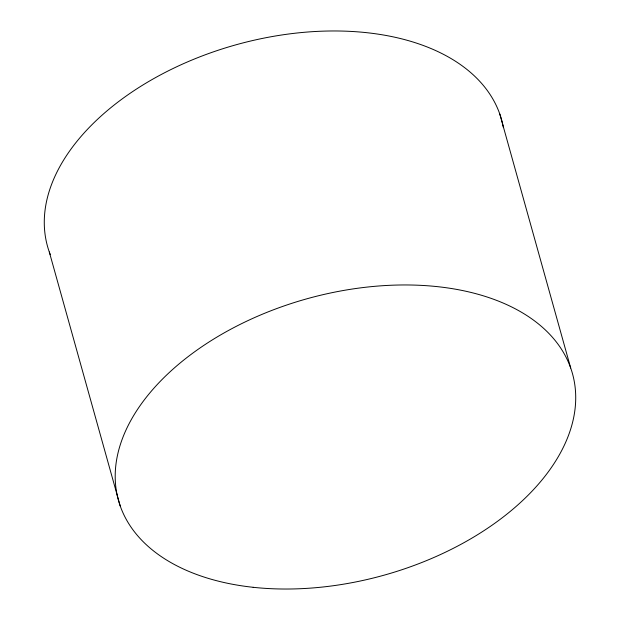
<?xml version="1.0" encoding="UTF-8"?>
<svg xmlns="http://www.w3.org/2000/svg" width="620" height="620" viewBox="0 0 620 620"><rect width="100%" height="100%" fill="white"/><g stroke="black" fill="none" stroke-linecap="round" stroke-linejoin="round"><path stroke-width="0.93" d="M499.782 114.01L570.695 368.001M49.306 251.999L120.218 505.99M50.29 254.649A235.693 143.483 -15.6 0 1 235.561 44.919A235.693 143.483 -15.6 0 1 503.386 127.619M253.162 587.303A235.693 143.483 -15.6 0 0 574.298 381.61A235.693 143.483 -15.6 0 0 208.909 342.062A235.693 143.483 -15.6 0 0 253.162 587.303"/></g></svg>
